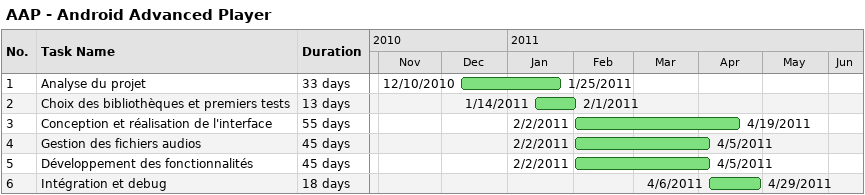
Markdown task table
AAP - Android Advanced Player

| ID | Task | Duration | Start | Finish |
|---|---|---|---|---|
| 1 | Analyse du projet | 33d | 2010-12-10 | 2011-01-25 |
| 2 | Choix des bibliothèques et premiers tests | 13d | 2011-01-14 | 2011-02-01 |
| 3 | Conception et réalisation de l'interface | 55d | 2011-02-02 | 2011-04-19 |
| 4 | Gestion des fichiers audios | 45d | 2011-02-02 | 2011-04-05 |
| 5 | Développement des fonctionnalités | 45d | 2011-02-02 | 2011-04-05 |
| 6 | Intégration et debug | 18d | 2011-04-06 | 2011-04-29 |
